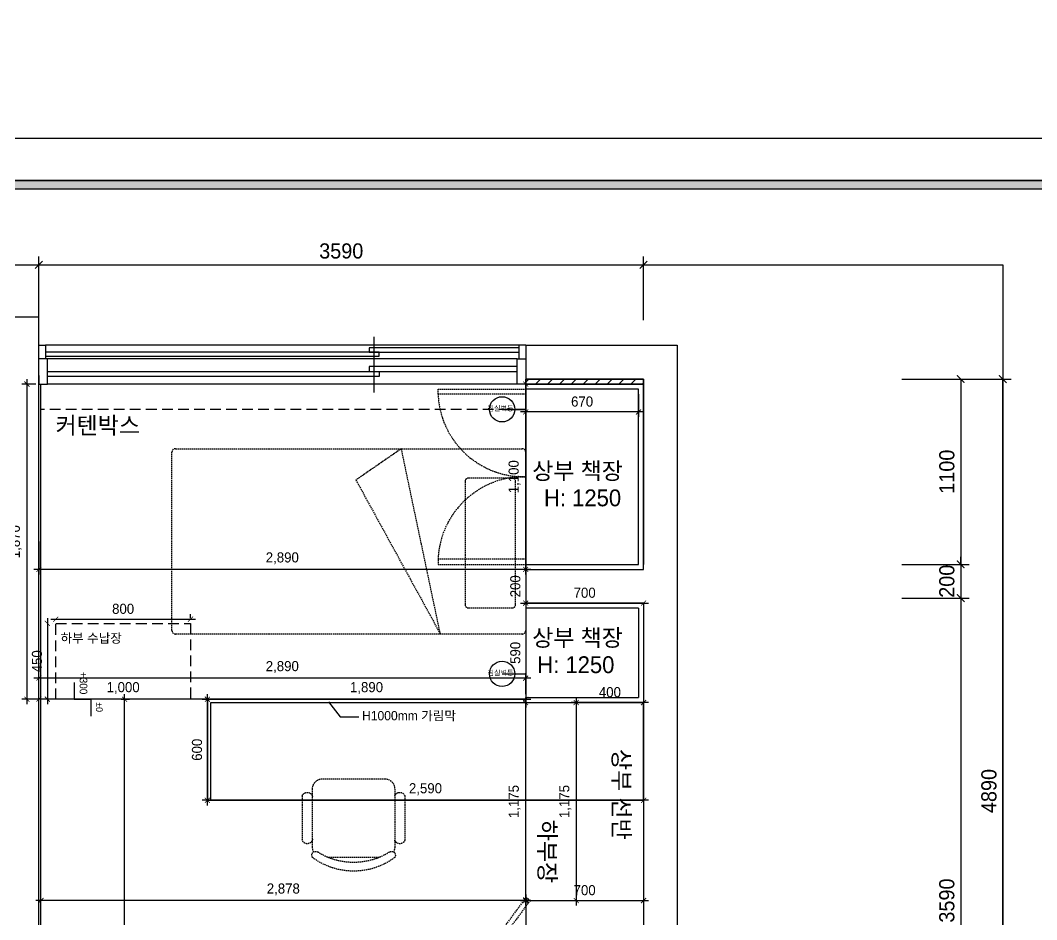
# Model space of a CAD drawing. Header units: millimetres. Extents: x -551172 to 232469, y -3435 to 261611.
# Drawn here: x 79791 to 85825, y 108767 to 114104 of the extents above; entities that cross this region are included whole.
import ezdxf
from ezdxf.enums import TextEntityAlignment as Align

# ---------------------------------------------------------------- set-up
doc = ezdxf.new("R2010")
doc.units = ezdxf.units.MM
doc.header["$LTSCALE"] = 10
doc.header["$PDMODE"] = 3
doc.linetypes.add('DH-HID2', pattern=[1.2, 0.8, -0.4])
doc.linetypes.add('HIDDEN', pattern=[9.525, 6.35, -3.175])
doc.layers.get('DEFPOINTS').update_dxf_attribs({"color": 248})
for name, color, linetype in [('0-ELC TEXT', 7, 'Continuous'), ('03-WAL NEW', 3, 'Continuous'), ('06-FUR', 6, 'Continuous'), ('07-DIM WAL', 5, 'Continuous'), ('3.기호.계단선', 30, 'Continuous'), ('C-HAT', 251, 'Continuous'), ('F-FIN', 5, 'Continuous'), ('F-PAT', 250, 'Continuous'), ('F-SYM', 7, 'Continuous'), ('FORM(YOURNAME)-11', 1, 'Continuous'), ('FU-FURM', 251, 'DH-HID2'), ('도면층2', 2, 'Continuous'), ('도면층4', 4, 'Continuous')]:
    doc.layers.add(name, color=color, linetype=linetype)
doc.styles.add('HY 울릉도 L', font='')
doc.styles.add('YOURNAME', font='HY울릉도M.TTF')
doc.styles.add('코레일둥고', font='Korail_Round_Gothic_Medium.ttf')
doc.styles.get('HY 울릉도 L').set_extended_font_data('HY울릉도L')
doc.linetypes.add('ZIGZAG', pattern='A,0.0001,-0.2,[131,ltypeshp.shx,S=0.2,R=0,X=-0.2,Y=0],-0.4,[131,ltypeshp.shx,S=0.2,R=180,X=0.2,Y=0],-0.2', length=0.8001)
doc.dimstyles.new('30', dxfattribs={"dimscale": 30, "dimtxt": 2, "dimasz": 1, "dimexe": 1, "dimexo": 1, "dimgap": 1, "dimtad": 1, "dimdec": 0, "dimrnd": 0.05, "dimdsep": 46, "dimlunit": 6, "dimtxsty": 'HY 울릉도 L', "dimblk": 'ARCHTICK', "dimcen": 2.5, "dimdle": 1, "dimclrd": 133, "dimclre": 133, "dimclrt": 30, "dimadec": 0, "dimazin": 0, "dimtfac": 1, "dimtdec": 0, "dimtix": 1, "dimtmove": 2, "dimatfit": 3, "dimldrblk": 'ARCHTICK', "dimfxl": 1, "dimlwd": -1, "dimlwe": -1, "dimarcsym": 0})
doc.dimstyles.new('YOURNAME-50', dxfattribs={"dimscale": 50, "dimtxt": 1.8, "dimasz": 0.9, "dimexe": 1, "dimexo": 3, "dimgap": 0.7, "dimtad": 1, "dimdec": 0, "dimzin": 0, "dimdsep": 46, "dimtxsty": 'YOURNAME', "dimblk": 'ARCHTICK', "dimcen": 0, "dimclrd": 1, "dimclre": 1, "dimclrt": 7, "dimadec": 0, "dimazin": 0, "dimtfac": 1, "dimtdec": 0, "dimtix": 1, "dimtmove": 2, "dimatfit": 3, "dimldrblk": 'ARCHTICK', "dimfxl": 1, "dimtolj": 1, "dimtzin": 0, "dimarcsym": 0})

# ---------------------------------------------------------------- blocks, each defined once
blk = doc.blocks.new('FORM-PLAN')
at = {"layer": 'FORM(YOURNAME)-11'}
h = blk.add_hatch(color=256, dxfattribs=at)
h.dxf.hatch_style = 1
h.paths.add_polyline_path([(-71444, 55115), (10556, 55115), (10556, 54915), (-71444, 54915)])
h.paths.add_polyline_path([(-71444, -2085), (10556, -2085), (10556, -2285), (-71444, -2285)])
at = {"layer": 'DEFPOINTS', "color": 158}
for points in [[(-71444, -2285), (10556, -2285), (10556, 55115), (-71444, 55115)], [(-69444, 53115), (-64, 53115), (-64, 1215), (-69444, 1215)]]:
    blk.add_lwpolyline(points, close=True, dxfattribs=at)
at = {"layer": 'FORM(YOURNAME)-11', "color": 250}
blk.add_lwpolyline([(-72444, -3285), (11556, -3285), (11556, 56115), (-72444, 56115)], close=True, dxfattribs=at)
at = {"layer": 'FORM(YOURNAME)-11'}
blk.add_lwpolyline([(-71444, 55115), (10556, 55115), (10556, 54915), (-71444, 54915)], close=True, dxfattribs=at)
at = {"layer": 'FORM(YOURNAME)-11', "color": 3, "style": 'YOURNAME'}
for tag, height, p in [('1', 450, (9905, 18188)), ('2', 450, (9905, 17544)), ('3', 450, (9905, 16257)), ('4', 450, (9905, 14326)), ('5', 515, (9905, 12009)), ('6', 515, (9905, 9757)), ('7', 515, (9905, 7504)), ('8', 515, (9905, 5252)), ('9', 515, (9905, 2999)), ('10', 515, (5655, 811)), ('11', 515, (9905, 747)), ('12', 515, (5655, -1441)), ('13', 515, (9905, -1441))]:
    blk.add_attdef(tag, text='', height=height, dxfattribs=at).set_placement(p, align=Align.MIDDLE_RIGHT)
blk = doc.blocks.new('_ArchTick')
at = {"color": 0, "linetype": 'ByBlock', "const_width": 0.15}
blk.add_lwpolyline([(-0.5, -0.5), (0.5, 0.5)], dxfattribs=at)
blk = doc.blocks.new('*D1125')
at = {"layer": '07-DIM WAL', "color": 1, "lineweight": -2, "transparency": 16777216}
for p, q in [((79901.4, 112265.3), (79901.4, 112702.8)), ((83491.4, 112325.3), (83491.4, 112702.8)), ((79901.4, 112652.8), (83491.4, 112652.8))]:
    blk.add_line(p, q, dxfattribs=at)
at = {"layer": 'DEFPOINTS', "color": 0, "transparency": 16777216}
for p in [(83491.4, 112652.8), (83491.4, 112175.3), (79901.4, 112115.3)]:
    blk.add_point(p, dxfattribs=at)
at = {"layer": '07-DIM WAL', "color": 1, "lineweight": -2, "transparency": 16777216, "xscale": 45, "yscale": 45, "zscale": 45, "rotation": 180}
blk.add_blockref('_ArchTick', (79901.4, 112652.8), dxfattribs=at)
at = {"layer": '07-DIM WAL', "color": 1, "lineweight": -2, "transparency": 16777216, "xscale": 45, "yscale": 45, "zscale": 45}
blk.add_blockref('_ArchTick', (83491.4, 112652.8), dxfattribs=at)
at = {"layer": '07-DIM WAL', "color": 7, "transparency": 16777216, "insert": (81696.4, 112734.7), "char_height": 90, "attachment_point": 5, "style": 'YOURNAME'}
blk.add_mtext('\\A1;3590', dxfattribs=at)
blk = doc.blocks.new('*D1142')
at = {"layer": '07-DIM WAL', "color": 1, "lineweight": -2, "transparency": 16777216}
for p, q in [((85023.9, 111975.3), (85673.9, 111975.3)), ((85623.9, 107085.3), (85623.9, 111975.3)), ((85023.9, 107085.3), (85673.9, 107085.3))]:
    blk.add_line(p, q, dxfattribs=at)
at = {"layer": 'DEFPOINTS', "color": 0, "transparency": 16777216}
for p in [(84873.9, 111975.3), (85623.9, 111975.3), (84873.9, 107085.3)]:
    blk.add_point(p, dxfattribs=at)
at = {"layer": '07-DIM WAL', "color": 1, "lineweight": -2, "transparency": 16777216, "xscale": 45, "yscale": 45, "zscale": 45}
for p, rotation in [((85623.9, 111975.3), 90), ((85623.9, 107085.3), 270)]:
    blk.add_blockref('_ArchTick', p, dxfattribs=dict(at, rotation=rotation))
at = {"layer": '07-DIM WAL', "color": 7, "transparency": 16777216, "insert": (85542, 109530.3), "char_height": 90, "attachment_point": 5, "rotation": 90, "style": 'YOURNAME'}
blk.add_mtext('\\A1;4890', dxfattribs=at)
blk = doc.blocks.new('*D1143')
at = {"layer": '07-DIM WAL', "color": 1, "lineweight": -2, "transparency": 16777216}
for p, q in [((85023.9, 111975.3), (85423.9, 111975.3)), ((85373.9, 111975.3), (85373.9, 110875.3)), ((85023.9, 110875.3), (85423.9, 110875.3))]:
    blk.add_line(p, q, dxfattribs=at)
at = {"layer": 'DEFPOINTS', "color": 0, "transparency": 16777216}
for p in [(84873.9, 111975.3), (84873.9, 110875.3), (85373.9, 110875.3)]:
    blk.add_point(p, dxfattribs=at)
at = {"layer": '07-DIM WAL', "color": 1, "lineweight": -2, "transparency": 16777216, "xscale": 45, "yscale": 45, "zscale": 45}
for p, rotation in [((85373.9, 111975.3), 90), ((85373.9, 110875.3), 270)]:
    blk.add_blockref('_ArchTick', p, dxfattribs=dict(at, rotation=rotation))
at = {"layer": '07-DIM WAL', "color": 7, "transparency": 16777216, "insert": (85292.1, 111425.3), "char_height": 90, "attachment_point": 5, "rotation": 90, "style": 'YOURNAME'}
blk.add_mtext('\\A1;1100', dxfattribs=at)
blk = doc.blocks.new('*D1144')
at = {"layer": '07-DIM WAL', "color": 1, "lineweight": -2, "transparency": 16777216}
for p, q in [((85023.9, 110675.3), (85423.9, 110675.3)), ((85373.9, 110675.3), (85373.9, 107085.3)), ((85023.9, 107085.3), (85423.9, 107085.3))]:
    blk.add_line(p, q, dxfattribs=at)
at = {"layer": 'DEFPOINTS', "color": 0, "transparency": 16777216}
for p in [(84873.9, 110675.3), (84873.9, 107085.3), (85373.9, 107085.3)]:
    blk.add_point(p, dxfattribs=at)
at = {"layer": '07-DIM WAL', "color": 1, "lineweight": -2, "transparency": 16777216, "xscale": 45, "yscale": 45, "zscale": 45}
for p, rotation in [((85373.9, 110675.3), 90), ((85373.9, 107085.3), 270)]:
    blk.add_blockref('_ArchTick', p, dxfattribs=dict(at, rotation=rotation))
at = {"layer": '07-DIM WAL', "color": 7, "transparency": 16777216, "insert": (85292, 108880.3), "char_height": 90, "attachment_point": 5, "rotation": 90, "style": 'YOURNAME'}
blk.add_mtext('\\A1;3590', dxfattribs=at)
blk = doc.blocks.new('*D1145')
at = {"layer": '07-DIM WAL', "color": 1, "lineweight": -2, "transparency": 16777216}
for p, q in [((85373.9, 110875.3), (85373.9, 110920.3)), ((85023.9, 110875.3), (85423.9, 110875.3)), ((85373.9, 110875.3), (85373.9, 110675.3)), ((85023.9, 110675.3), (85423.9, 110675.3)), ((85373.9, 110675.3), (85373.9, 110630.3))]:
    blk.add_line(p, q, dxfattribs=at)
at = {"layer": 'DEFPOINTS', "color": 0, "transparency": 16777216}
for p in [(84873.9, 110875.3), (84873.9, 110675.3), (85373.9, 110675.3)]:
    blk.add_point(p, dxfattribs=at)
at = {"layer": '07-DIM WAL', "color": 1, "lineweight": -2, "transparency": 16777216, "xscale": 45, "yscale": 45, "zscale": 45}
for p, rotation in [((85373.9, 110875.3), 270), ((85373.9, 110675.3), 90)]:
    blk.add_blockref('_ArchTick', p, dxfattribs=dict(at, rotation=rotation))
at = {"layer": '07-DIM WAL', "color": 7, "transparency": 16777216, "insert": (85292.1, 110775.3), "char_height": 90, "attachment_point": 5, "rotation": 90, "style": 'YOURNAME'}
blk.add_mtext('\\A1;200', dxfattribs=at)
blk = doc.blocks.new('F-101')
at = {"layer": 'FU-FURM'}
for p, q in [((-248.3, 454), (-248.3, 454)), ((151.2, 467.4), (-151.2, 467.4)), ((-305.7, 104.1), (-305.7, 363.2)), ((-243.8, 406.4), (-243.8, 61)), ((243.8, 61), (243.8, 406.4)), ((304.8, 104.1), (304.8, 363.2)), ((-182.9, 0), (182.9, 0))]:
    blk.add_line(p, q, dxfattribs=at)
for centre, radius, start, end in [((0, 142.2), 406.4, 53.1301, 126.8699), ((0, 98), 399.1, 57.57575, 122.42425), ((-226, 454), 22.3, 143.30994, 302.02741), ((-182.9, 406.4), 61, 152.41556, 180), ((226, 454), 22.3, 237.97259, 36.69006), ((182.9, 406.4), 61, 0, 27.58444), ((-275.2, 354.3), 31.8, 9.29463, 163.7398), ((274.3, 354.3), 31.8, 16.2602, 163.7398), ((-275.2, 113), 31.8, 196.2602, 350.70537), ((-182.9, 61), 61, 180, 270), ((182.9, 61), 61, 270, 0), ((274.3, 113), 31.8, 196.2602, 343.7398)]:
    blk.add_arc(centre, radius, start, end, dxfattribs=at)
blk = doc.blocks.new('*D1178')
at = {"layer": '06-FUR', "color": 133, "transparency": 16777216}
blk.add_line((80931.4, 110075.3), (79871.4, 110075.3), dxfattribs=at)
at = {"layer": 'DEFPOINTS', "color": 0, "transparency": 16777216}
for p in [(79901.4, 110075.3), (79901.4, 110075.3), (80901.4, 110075.3)]:
    blk.add_point(p, dxfattribs=at)
at = {"layer": '06-FUR', "color": 133, "transparency": 16777216, "xscale": 30, "yscale": 30, "zscale": 30, "rotation": 180}
blk.add_blockref('_ArchTick', (79901.4, 110075.3), dxfattribs=at)
at = {"layer": '06-FUR', "color": 133, "transparency": 16777216, "xscale": 30, "yscale": 30, "zscale": 30}
blk.add_blockref('_ArchTick', (80901.4, 110075.3), dxfattribs=at)
at = {"layer": '06-FUR', "color": 30, "transparency": 16777216, "insert": (80401.4, 110141.2), "char_height": 60, "attachment_point": 5, "style": 'HY 울릉도 L'}
blk.add_mtext('1,000', dxfattribs=at)
blk = doc.blocks.new('*D1110')
at = {"layer": '06-FUR', "color": 133, "transparency": 16777216}
for p, q in [((80871.4, 110075.3), (82821.4, 110075.3)), ((80901.4, 110105.3), (80901.4, 110105.3)), ((82791.4, 110105.3), (82791.4, 110105.3))]:
    blk.add_line(p, q, dxfattribs=at)
at = {"layer": 'DEFPOINTS', "color": 0, "transparency": 16777216}
for p in [(80901.4, 110075.3), (82791.4, 110075.3), (82791.4, 110075.3)]:
    blk.add_point(p, dxfattribs=at)
at = {"layer": '06-FUR', "color": 133, "transparency": 16777216, "xscale": 30, "yscale": 30, "zscale": 30, "rotation": 180}
blk.add_blockref('_ArchTick', (80901.4, 110075.3), dxfattribs=at)
at = {"layer": '06-FUR', "color": 133, "transparency": 16777216, "xscale": 30, "yscale": 30, "zscale": 30}
blk.add_blockref('_ArchTick', (82791.4, 110075.3), dxfattribs=at)
at = {"layer": '06-FUR', "color": 30, "transparency": 16777216, "insert": (81846.4, 110141.3), "char_height": 60, "attachment_point": 5, "style": 'HY 울릉도 L'}
blk.add_mtext('1,890', dxfattribs=at)
blk = doc.blocks.new('*D1111')
at = {"layer": '06-FUR', "color": 133, "transparency": 16777216}
for p, q in [((82791.4, 110710), (82791.4, 110615.3)), ((82761.4, 110645.3), (83521.4, 110645.3))]:
    blk.add_line(p, q, dxfattribs=at)
at = {"layer": 'DEFPOINTS', "color": 0, "transparency": 16777216}
for p in [(82791.4, 110740), (83491.4, 110645.3), (83491.4, 110645.3)]:
    blk.add_point(p, dxfattribs=at)
at = {"layer": '06-FUR', "color": 133, "transparency": 16777216, "xscale": 30, "yscale": 30, "zscale": 30, "rotation": 180}
blk.add_blockref('_ArchTick', (82791.4, 110645.3), dxfattribs=at)
at = {"layer": '06-FUR', "color": 133, "transparency": 16777216, "xscale": 30, "yscale": 30, "zscale": 30}
blk.add_blockref('_ArchTick', (83491.4, 110645.3), dxfattribs=at)
at = {"layer": '06-FUR', "color": 30, "transparency": 16777216, "insert": (83141.4, 110706.6), "char_height": 60, "attachment_point": 5, "style": 'HY 울릉도 L'}
blk.add_mtext('700', dxfattribs=at)
blk = doc.blocks.new('*D1159')
at = {"layer": '06-FUR', "color": 133, "transparency": 16777216}
blk.add_line((83521.4, 109475.3), (80871.4, 109475.3), dxfattribs=at)
at = {"layer": 'DEFPOINTS', "color": 0, "transparency": 16777216}
for p in [(80901.4, 109475.3), (80901.4, 109475.3), (83491.4, 109475.3)]:
    blk.add_point(p, dxfattribs=at)
at = {"layer": '06-FUR', "color": 133, "transparency": 16777216, "xscale": 30, "yscale": 30, "zscale": 30, "rotation": 180}
blk.add_blockref('_ArchTick', (80901.4, 109475.3), dxfattribs=at)
at = {"layer": '06-FUR', "color": 133, "transparency": 16777216, "xscale": 30, "yscale": 30, "zscale": 30}
blk.add_blockref('_ArchTick', (83491.4, 109475.3), dxfattribs=at)
at = {"layer": '06-FUR', "color": 30, "transparency": 16777216, "insert": (82196.4, 109541.3), "char_height": 60, "attachment_point": 5, "style": 'HY 울릉도 L'}
blk.add_mtext('2,590', dxfattribs=at)
blk = doc.blocks.new('*D1100')
at = {"layer": '06-FUR', "color": 133, "transparency": 16777216}
for p, q in [((80901.4, 109445.3), (80901.4, 110105.3)), ((80931.4, 110075.3), (80931.4, 110075.3)), ((80931.4, 109475.3), (80931.4, 109475.3))]:
    blk.add_line(p, q, dxfattribs=at)
at = {"layer": 'DEFPOINTS', "color": 0, "transparency": 16777216}
for p in [(80901.4, 110075.3), (80901.4, 110075.3), (80901.4, 109475.3)]:
    blk.add_point(p, dxfattribs=at)
at = {"layer": '06-FUR', "color": 133, "transparency": 16777216, "xscale": 30, "yscale": 30, "zscale": 30}
for p, rotation in [((80901.4, 110075.3), 90), ((80901.4, 109475.3), 270)]:
    blk.add_blockref('_ArchTick', p, dxfattribs=dict(at, rotation=rotation))
at = {"layer": '06-FUR', "color": 30, "transparency": 16777216, "insert": (80840.1, 109775.3), "char_height": 60, "attachment_point": 5, "rotation": 90, "style": 'HY 울릉도 L'}
blk.add_mtext('600', dxfattribs=at)
blk = doc.blocks.new('*D1101')
at = {"layer": '06-FUR', "color": 133, "transparency": 16777216}
for p, q in [((82791.4, 108915.3), (82791.4, 107055.3)), ((82821.4, 108885.3), (82821.4, 108885.3)), ((82821.4, 107085.3), (82821.4, 107085.3))]:
    blk.add_line(p, q, dxfattribs=at)
at = {"layer": 'DEFPOINTS', "color": 0, "transparency": 16777216}
for p in [(82791.4, 108885.3), (82791.4, 107085.3), (82791.4, 107085.3)]:
    blk.add_point(p, dxfattribs=at)
at = {"layer": '06-FUR', "color": 133, "transparency": 16777216, "xscale": 30, "yscale": 30, "zscale": 30}
for p, rotation in [((82791.4, 108885.3), 90), ((82791.4, 107085.3), 270)]:
    blk.add_blockref('_ArchTick', p, dxfattribs=dict(at, rotation=rotation))
at = {"layer": '06-FUR', "color": 30, "transparency": 16777216, "insert": (82725.4, 107985.3), "char_height": 60, "attachment_point": 5, "rotation": 90, "style": 'HY 울릉도 L'}
blk.add_mtext('1,800', dxfattribs=at)
blk = doc.blocks.new('*D1160')
at = {"layer": '06-FUR', "color": 133, "transparency": 16777216}
for p, q in [((82791.4, 110815.3), (82791.4, 111975.3)), ((82821.4, 111945.3), (82821.4, 111945.3)), ((82821.4, 110845.3), (82821.4, 110845.3))]:
    blk.add_line(p, q, dxfattribs=at)
at = {"layer": 'DEFPOINTS', "color": 0, "transparency": 16777216}
for p in [(82791.4, 111945.3), (82791.4, 111945.3), (82791.4, 110845.3)]:
    blk.add_point(p, dxfattribs=at)
at = {"layer": '06-FUR', "color": 133, "transparency": 16777216, "xscale": 30, "yscale": 30, "zscale": 30}
for p, rotation in [((82791.4, 111945.3), 90), ((82791.4, 110845.3), 270)]:
    blk.add_blockref('_ArchTick', p, dxfattribs=dict(at, rotation=rotation))
at = {"layer": '06-FUR', "color": 30, "transparency": 16777216, "insert": (82725.4, 111395.3), "char_height": 60, "attachment_point": 5, "rotation": 90, "style": 'HY 울릉도 L'}
blk.add_mtext('1,100', dxfattribs=at)
blk = doc.blocks.new('*D1151')
at = {"layer": '06-FUR', "color": 133, "transparency": 16777216}
for p, q in [((82791.4, 110845.3), (82791.4, 110875.3)), ((82791.4, 110845.3), (82791.4, 110645.3)), ((82821.4, 110845.3), (82821.4, 110845.3)), ((82791.4, 110645.3), (82791.4, 110615.3)), ((82821.4, 110645.3), (82821.4, 110645.3))]:
    blk.add_line(p, q, dxfattribs=at)
at = {"layer": 'DEFPOINTS', "color": 0, "transparency": 16777216}
for p in [(82791.4, 110845.3), (82791.4, 110645.3), (82791.4, 110645.3)]:
    blk.add_point(p, dxfattribs=at)
at = {"layer": '06-FUR', "color": 133, "transparency": 16777216, "xscale": 30, "yscale": 30, "zscale": 30}
for p, rotation in [((82791.4, 110845.3), 270), ((82791.4, 110645.3), 90)]:
    blk.add_blockref('_ArchTick', p, dxfattribs=dict(at, rotation=rotation))
at = {"layer": '06-FUR', "color": 30, "transparency": 16777216, "insert": (82730.1, 110745.3), "char_height": 60, "attachment_point": 5, "rotation": 90, "style": 'HY 울릉도 L'}
blk.add_mtext('200', dxfattribs=at)
blk = doc.blocks.new('*D1216')
at = {"layer": '06-FUR', "color": 133, "transparency": 16777216}
blk.add_line((83521.4, 110055.3), (83061.4, 110055.3), dxfattribs=at)
at = {"layer": 'DEFPOINTS', "color": 0, "transparency": 16777216}
for p in [(83091.4, 110055.3), (83091.4, 110055.3), (83491.4, 110055.3)]:
    blk.add_point(p, dxfattribs=at)
at = {"layer": '06-FUR', "color": 133, "transparency": 16777216, "xscale": 30, "yscale": 30, "zscale": 30, "rotation": 180}
blk.add_blockref('_ArchTick', (83091.4, 110055.3), dxfattribs=at)
at = {"layer": '06-FUR', "color": 133, "transparency": 16777216, "xscale": 30, "yscale": 30, "zscale": 30}
blk.add_blockref('_ArchTick', (83491.4, 110055.3), dxfattribs=at)
at = {"layer": '06-FUR', "color": 30, "transparency": 16777216, "insert": (83291.4, 110116.6), "char_height": 60, "attachment_point": 5, "style": 'HY 울릉도 L'}
blk.add_mtext('400', dxfattribs=at)
blk = doc.blocks.new('*D1217')
at = {"layer": '06-FUR', "color": 133, "transparency": 16777216}
for p, q in [((83091.4, 110085.3), (83091.4, 108850.3)), ((83121.4, 110055.3), (83121.4, 110055.3)), ((83121.4, 108880.3), (83121.4, 108880.3))]:
    blk.add_line(p, q, dxfattribs=at)
at = {"layer": 'DEFPOINTS', "color": 0, "transparency": 16777216}
for p in [(83091.4, 110055.3), (83091.4, 108880.3), (83091.4, 108880.3)]:
    blk.add_point(p, dxfattribs=at)
at = {"layer": '06-FUR', "color": 133, "transparency": 16777216, "xscale": 30, "yscale": 30, "zscale": 30}
for p, rotation in [((83091.4, 110055.3), 90), ((83091.4, 108880.3), 270)]:
    blk.add_blockref('_ArchTick', p, dxfattribs=dict(at, rotation=rotation))
at = {"layer": '06-FUR', "color": 30, "transparency": 16777216, "insert": (83026.1, 109467.8), "char_height": 60, "attachment_point": 5, "rotation": 90, "style": 'HY 울릉도 L'}
blk.add_mtext('1,175', dxfattribs=at)
blk = doc.blocks.new('*D1218')
at = {"layer": '06-FUR', "color": 133, "transparency": 16777216}
for p, q in [((82791.4, 108850.3), (82791.4, 110085.3)), ((82821.4, 110055.3), (82821.4, 110055.3)), ((82821.4, 108880.3), (82821.4, 108880.3))]:
    blk.add_line(p, q, dxfattribs=at)
at = {"layer": 'DEFPOINTS', "color": 0, "transparency": 16777216}
for p in [(82791.4, 110055.3), (82791.4, 110055.3), (82791.4, 108880.3)]:
    blk.add_point(p, dxfattribs=at)
at = {"layer": '06-FUR', "color": 133, "transparency": 16777216, "xscale": 30, "yscale": 30, "zscale": 30}
for p, rotation in [((82791.4, 110055.3), 90), ((82791.4, 108880.3), 270)]:
    blk.add_blockref('_ArchTick', p, dxfattribs=dict(at, rotation=rotation))
at = {"layer": '06-FUR', "color": 30, "transparency": 16777216, "insert": (82726.1, 109467.8), "char_height": 60, "attachment_point": 5, "rotation": 90, "style": 'HY 울릉도 L'}
blk.add_mtext('1,175', dxfattribs=at)
blk = doc.blocks.new('*D1219')
at = {"layer": '06-FUR', "color": 133, "transparency": 16777216}
blk.add_line((82761.4, 108880.3), (83521.4, 108880.3), dxfattribs=at)
at = {"layer": 'DEFPOINTS', "color": 0, "transparency": 16777216}
for p in [(82791.4, 108880.3), (83491.4, 108880.3), (83491.4, 108880.3)]:
    blk.add_point(p, dxfattribs=at)
at = {"layer": '06-FUR', "color": 133, "transparency": 16777216, "xscale": 30, "yscale": 30, "zscale": 30, "rotation": 180}
blk.add_blockref('_ArchTick', (82791.4, 108880.3), dxfattribs=at)
at = {"layer": '06-FUR', "color": 133, "transparency": 16777216, "xscale": 30, "yscale": 30, "zscale": 30}
blk.add_blockref('_ArchTick', (83491.4, 108880.3), dxfattribs=at)
at = {"layer": '06-FUR', "color": 30, "transparency": 16777216, "insert": (83141.4, 108941.6), "char_height": 60, "attachment_point": 5, "style": 'HY 울릉도 L'}
blk.add_mtext('700', dxfattribs=at)
blk = doc.blocks.new('*D1153')
at = {"layer": '06-FUR', "color": 133, "transparency": 16777216}
for p, q in [((82821.4, 110200), (79871.4, 110200)), ((79901.4, 110105.3), (79901.4, 110230)), ((82791.4, 110105.3), (82791.4, 110230))]:
    blk.add_line(p, q, dxfattribs=at)
at = {"layer": 'DEFPOINTS', "color": 0, "transparency": 16777216}
for p in [(79901.4, 110200), (79901.4, 110075.3), (82791.4, 110075.3)]:
    blk.add_point(p, dxfattribs=at)
at = {"layer": '06-FUR', "color": 133, "transparency": 16777216, "xscale": 30, "yscale": 30, "zscale": 30, "rotation": 180}
blk.add_blockref('_ArchTick', (79901.4, 110200), dxfattribs=at)
at = {"layer": '06-FUR', "color": 133, "transparency": 16777216, "xscale": 30, "yscale": 30, "zscale": 30}
blk.add_blockref('_ArchTick', (82791.4, 110200), dxfattribs=at)
at = {"layer": '06-FUR', "color": 30, "transparency": 16777216, "insert": (81346.4, 110266), "char_height": 60, "attachment_point": 5, "style": 'HY 울릉도 L'}
blk.add_mtext('2,890', dxfattribs=at)
blk = doc.blocks.new('*D1212')
at = {"layer": '06-FUR', "color": 133, "transparency": 16777216}
for p, q in [((79971.4, 110550), (80831.4, 110550)), ((80801.4, 110555.3), (80801.4, 110580))]:
    blk.add_line(p, q, dxfattribs=at)
at = {"layer": 'DEFPOINTS', "color": 0, "transparency": 16777216}
for p in [(80001.4, 110550), (80801.4, 110550), (80801.4, 110525.3)]:
    blk.add_point(p, dxfattribs=at)
at = {"layer": '06-FUR', "color": 133, "transparency": 16777216, "xscale": 30, "yscale": 30, "zscale": 30, "rotation": 180}
blk.add_blockref('_ArchTick', (80001.4, 110550), dxfattribs=at)
at = {"layer": '06-FUR', "color": 133, "transparency": 16777216, "xscale": 30, "yscale": 30, "zscale": 30}
blk.add_blockref('_ArchTick', (80801.4, 110550), dxfattribs=at)
at = {"layer": '06-FUR', "color": 30, "transparency": 16777216, "insert": (80401.4, 110611.3), "char_height": 60, "attachment_point": 5, "style": 'HY 울릉도 L'}
blk.add_mtext('800', dxfattribs=at)
blk = doc.blocks.new('*D1154')
at = {"layer": '06-FUR', "color": 133, "transparency": 16777216}
for p, q in [((79951.4, 110555.3), (79951.4, 110045.3)), ((79981.4, 110525.3), (79981.4, 110525.3)), ((79971.4, 110075.3), (79921.4, 110075.3))]:
    blk.add_line(p, q, dxfattribs=at)
at = {"layer": 'DEFPOINTS', "color": 0, "transparency": 16777216}
for p in [(79951.4, 110525.3), (79951.4, 110075.3), (80001.4, 110075.3)]:
    blk.add_point(p, dxfattribs=at)
at = {"layer": '06-FUR', "color": 133, "transparency": 16777216, "xscale": 30, "yscale": 30, "zscale": 30}
for p, rotation in [((79951.4, 110525.3), 90), ((79951.4, 110075.3), 270)]:
    blk.add_blockref('_ArchTick', p, dxfattribs=dict(at, rotation=rotation))
at = {"layer": '06-FUR', "color": 30, "transparency": 16777216, "insert": (79890.1, 110300.3), "char_height": 60, "attachment_point": 5, "rotation": 90, "style": 'HY 울릉도 L'}
blk.add_mtext('450', dxfattribs=at)
blk = doc.blocks.new('*D1211')
at = {"layer": '06-FUR', "color": 133, "transparency": 16777216}
for p, q in [((79901.4, 111010.3), (79901.4, 110815.3)), ((82821.4, 110845.3), (79871.4, 110845.3))]:
    blk.add_line(p, q, dxfattribs=at)
at = {"layer": 'DEFPOINTS', "color": 0, "transparency": 16777216}
for p in [(79901.4, 111040.3), (79901.4, 110845.3), (82791.4, 110845.3)]:
    blk.add_point(p, dxfattribs=at)
at = {"layer": '06-FUR', "color": 133, "transparency": 16777216, "xscale": 30, "yscale": 30, "zscale": 30, "rotation": 180}
blk.add_blockref('_ArchTick', (79901.4, 110845.3), dxfattribs=at)
at = {"layer": '06-FUR', "color": 133, "transparency": 16777216, "xscale": 30, "yscale": 30, "zscale": 30}
blk.add_blockref('_ArchTick', (82791.4, 110845.3), dxfattribs=at)
at = {"layer": '06-FUR', "color": 30, "transparency": 16777216, "insert": (81346.4, 110911.3), "char_height": 60, "attachment_point": 5, "style": 'HY 울릉도 L'}
blk.add_mtext('2,890', dxfattribs=at)
blk = doc.blocks.new('*D1253')
at = {"layer": '06-FUR', "color": 133, "transparency": 16777216}
for p, q in [((79883.4, 111945.3), (79800, 111945.3)), ((79830, 111975.3), (79830, 110045.3)), ((79883.4, 110075.3), (79800, 110075.3))]:
    blk.add_line(p, q, dxfattribs=at)
at = {"layer": 'DEFPOINTS', "color": 0, "transparency": 16777216}
for p in [(79913.4, 111945.3), (79830, 110075.3), (79913.4, 110075.3)]:
    blk.add_point(p, dxfattribs=at)
at = {"layer": '06-FUR', "color": 133, "transparency": 16777216, "xscale": 30, "yscale": 30, "zscale": 30}
for p, rotation in [((79830, 111945.3), 90), ((79830, 110075.3), 270)]:
    blk.add_blockref('_ArchTick', p, dxfattribs=dict(at, rotation=rotation))
at = {"layer": '06-FUR', "color": 30, "transparency": 16777216, "insert": (79764.1, 111010.3), "char_height": 60, "attachment_point": 5, "rotation": 90, "style": 'HY 울릉도 L'}
blk.add_mtext('1,870', dxfattribs=at)
blk = doc.blocks.new('*D1266')
at = {"layer": '06-FUR', "color": 133, "transparency": 16777216}
for p, q in [((82791.4, 111885.3), (82791.4, 111750)), ((83461.4, 111885.3), (83461.4, 111750)), ((83491.4, 111780), (82761.4, 111780))]:
    blk.add_line(p, q, dxfattribs=at)
at = {"layer": 'DEFPOINTS', "color": 0, "transparency": 16777216}
for p in [(82791.4, 111915.3), (83461.4, 111915.3), (82791.4, 111780)]:
    blk.add_point(p, dxfattribs=at)
at = {"layer": '06-FUR', "color": 133, "transparency": 16777216, "xscale": 30, "yscale": 30, "zscale": 30, "rotation": 180}
blk.add_blockref('_ArchTick', (82791.4, 111780), dxfattribs=at)
at = {"layer": '06-FUR', "color": 133, "transparency": 16777216, "xscale": 30, "yscale": 30, "zscale": 30}
blk.add_blockref('_ArchTick', (83461.4, 111780), dxfattribs=at)
at = {"layer": '06-FUR', "color": 30, "transparency": 16777216, "insert": (83126.4, 111841.3), "char_height": 60, "attachment_point": 5, "style": 'HY 울릉도 L'}
blk.add_mtext('670', dxfattribs=at)
blk = doc.blocks.new('*D1267')
at = {"layer": '06-FUR', "color": 133, "transparency": 16777216}
for p, q in [((82791.4, 110675.3), (82791.4, 110025.3)), ((82821.4, 110055.3), (82821.4, 110055.3))]:
    blk.add_line(p, q, dxfattribs=at)
at = {"layer": 'DEFPOINTS', "color": 0, "transparency": 16777216}
for p in [(82791.4, 110645.3), (82791.4, 110055.3), (82791.4, 110055.3)]:
    blk.add_point(p, dxfattribs=at)
at = {"layer": '06-FUR', "color": 133, "transparency": 16777216, "xscale": 30, "yscale": 30, "zscale": 30}
for p, rotation in [((82791.4, 110645.3), 90), ((82791.4, 110055.3), 270)]:
    blk.add_blockref('_ArchTick', p, dxfattribs=dict(at, rotation=rotation))
at = {"layer": '06-FUR', "color": 30, "transparency": 16777216, "insert": (82730, 110350.3), "char_height": 60, "attachment_point": 5, "rotation": 90, "style": 'HY 울릉도 L'}
blk.add_mtext('590', dxfattribs=at)
blk = doc.blocks.new('*D1268')
at = {"layer": '06-FUR', "color": 133, "transparency": 16777216}
for p, q in [((80390, 110075.3), (80440, 110075.3)), ((80410, 107105.3), (80410, 110105.3)), ((80390, 107135.3), (80440, 107135.3))]:
    blk.add_line(p, q, dxfattribs=at)
at = {"layer": 'DEFPOINTS', "color": 0, "transparency": 16777216}
for p in [(80360, 110075.3), (80410, 110075.3), (80360, 107135.3)]:
    blk.add_point(p, dxfattribs=at)
at = {"layer": '06-FUR', "color": 133, "transparency": 16777216, "xscale": 30, "yscale": 30, "zscale": 30}
for p, rotation in [((80410, 110075.3), 90), ((80410, 107135.3), 270)]:
    blk.add_blockref('_ArchTick', p, dxfattribs=dict(at, rotation=rotation))
at = {"layer": '06-FUR', "color": 30, "transparency": 16777216, "insert": (80344, 108605.3), "char_height": 60, "attachment_point": 5, "rotation": 90, "style": 'HY 울릉도 L'}
blk.add_mtext('2,940', dxfattribs=at)
blk = doc.blocks.new('*D1269')
at = {"layer": '06-FUR', "color": 133, "transparency": 16777216}
blk.add_line((82821.4, 108880.3), (79883.4, 108880.3), dxfattribs=at)
at = {"layer": 'DEFPOINTS', "color": 0, "transparency": 16777216}
for p in [(79913.4, 108880.3), (79913.4, 108880.3), (82791.4, 108880.3)]:
    blk.add_point(p, dxfattribs=at)
at = {"layer": '06-FUR', "color": 133, "transparency": 16777216, "xscale": 30, "yscale": 30, "zscale": 30, "rotation": 180}
blk.add_blockref('_ArchTick', (79913.4, 108880.3), dxfattribs=at)
at = {"layer": '06-FUR', "color": 133, "transparency": 16777216, "xscale": 30, "yscale": 30, "zscale": 30}
blk.add_blockref('_ArchTick', (82791.4, 108880.3), dxfattribs=at)
at = {"layer": '06-FUR', "color": 30, "transparency": 16777216, "insert": (81352.4, 108946.2), "char_height": 60, "attachment_point": 5, "style": 'HY 울릉도 L'}
blk.add_mtext('2,878', dxfattribs=at)

msp = doc.modelspace()

# ---------------------------------------------------------------- hatches: boundary and pattern name
at = {"layer": 'C-HAT'}
h = msp.add_hatch(dxfattribs=at)
h.set_pattern_fill('_USER', color=256, scale=50, angle=45, pattern_type=0)
h.set_pattern_definition([(45, (-104410, 30610), (-35.355339, 35.355339), [])])
h.paths.add_polyline_path([(83491.4, 111975.3), (82791.4, 111975.3), (82791.4, 111945.3), (83491.4, 111945.3)])

# ---------------------------------------------------------------- linework, layer by layer
at = {"layer": '03-WAL NEW'}
msp.add_lwpolyline([(83491.4, 111975.3), (82791.4, 111975.3), (82791.4, 111945.3), (83491.4, 111945.3)], close=True, dxfattribs=at)
at = {"layer": '06-FUR', "color": 30, "true_color": 0xf26722}
for p, q in [((82791.4, 111845.3), (82791.4, 111745.3)), ((82651.4, 111795.3), (82791.4, 111795.3)), ((82791.4, 110275.3), (82791.4, 110175.3)), ((82651.4, 110225.3), (82791.4, 110225.3))]:
    msp.add_line(p, q, dxfattribs=at)
at = {"layer": '06-FUR'}
for p, q in [((82791.4, 110845.3), (82791.4, 110645.3)), ((82791.4, 110645.3), (82791.4, 110055.3)), ((83491.4, 110645.3), (82791.4, 110645.3)), ((83461.4, 110615.3), (82791.4, 110615.3)), ((83461.4, 110615.3), (83461.4, 110085.3)), ((80801.4, 110075.3), (79901.4, 110075.3)), ((82791.4, 110085.3), (83461.4, 110085.3)), ((81620, 110060.3), (81690, 109970)), ((82791.4, 110055.3), (83491.4, 110055.3)), ((83091.4, 110055.3), (83091.4, 108880.3)), ((83491.4, 110055.3), (83191.4, 110055.3)), ((81690, 109970), (81800, 109970)), ((82791.4, 108880.3), (82791.4, 109475.3)), ((82791.4, 108880.3), (83491.4, 108880.3))]:
    msp.add_line(p, q, dxfattribs=at)
at = {"layer": '06-FUR', "linetype": 'HIDDEN'}
for p, q in [((80001.4, 110075.3), (80001.4, 110525.3)), ((80001.4, 110525.3), (80801.4, 110525.3)), ((80801.4, 110525.3), (80801.4, 110075.3))]:
    msp.add_line(p, q, dxfattribs=at)
at = {"layer": '06-FUR'}
for points in [[(82791.4, 110845.3), (83491.4, 110845.3), (83491.4, 111945.3), (82791.4, 111945.3)], [(82791.4, 110875.3), (83461.4, 110875.3), (83461.4, 111915.3), (82791.4, 111915.3)]]:
    msp.add_lwpolyline(points, close=True, dxfattribs=at)
for points in [[(82791.4, 110075.3), (80901.4, 110075.3), (80901.4, 109475.3), (83491.4, 109475.3), (83491.4, 110055.3)], [(80921.4, 109475.3), (80921.4, 110055.3), (82791.4, 110055.3)]]:
    msp.add_lwpolyline(points, dxfattribs=at)
at = {"layer": '06-FUR', "color": 1, "linetype": 'ZIGZAG', "ltscale": 100}
msp.add_circle((77280, 106770), 15680, dxfattribs=at)
at = {"layer": '06-FUR', "color": 30, "true_color": 0xf26722}
for centre in [(82651.4, 111795.3), (82651.4, 110225.3)]:
    msp.add_circle(centre, 75, dxfattribs=at)
at = {"layer": '3.기호.계단선'}
msp.add_lwpolyline([(80110, 110175.3), (80110, 110075.3), (80210, 110075.3), (80210, 109975.3)], dxfattribs=at)
at = {"layer": 'F-FIN'}
msp.add_line((79913.4, 107135.3), (79913.4, 111945.3), dxfattribs=at)
at = {"layer": 'F-PAT', "color": 8, "linetype": 'HIDDEN'}
msp.add_line((82791.4, 111795.3), (79913.4, 111795.3), dxfattribs=at)
at = {"layer": 'FU-FURM'}
for p, q in [((82053.4, 111562), (81783.4, 111376)), ((82284.8, 110462), (82053.4, 111562)), ((81783.4, 111376), (82284.8, 110462))]:
    msp.add_line(p, q, dxfattribs=at)
for points in [[(82791.4, 111915.3), (82791.4, 111885.3), (82271.4, 111885.3), (82271.4, 111915.3)], [(82791.4, 110875.3), (82791.4, 110905.3), (82271.4, 110905.3), (82271.4, 110875.3)], [(82794.3, 108899.1), (82818.4, 108881.3), (82287.6, 108160.7), (82263.5, 108178.5)]]:
    msp.add_lwpolyline(points, close=True, dxfattribs=at)
for points in [[(80691.4, 110482), (80691.4, 111542, -0.414214), (80711.4, 111562), (82771.4, 111562, -0.414214), (82791.4, 111542), (82791.4, 110482, -0.414214), (82771.4, 110462), (80711.4, 110462, -0.414214)], [(82431.4, 111367), (82431.4, 110637, 0.414214), (82451.4, 110617), (82711.4, 110617, 0.414214), (82731.4, 110637), (82731.4, 111367, 0.414214), (82711.4, 111387), (82451.4, 111387, 0.414214)]]:
    msp.add_lwpolyline(points, format="xyb", close=True, dxfattribs=at)
for centre, start, end in [((82781.7, 111906), 182.31919, 271.08352), ((82781.7, 110884.6), 88.91648, 177.68081)]:
    msp.add_arc(centre, 510.8, start, end, dxfattribs=at)
at = {"layer": '도면층2'}
for p, q in [((79581.4, 112345.3), (79901.4, 112345.3)), ((79901.4, 107085.3), (79901.4, 112345.3)), ((82791.4, 112175.3), (83691.4, 112175.3)), ((82791.4, 112175.3), (82791.4, 111975.3)), ((83691.4, 112175.3), (83691.4, 106885.3)), ((82791.4, 111975.3), (83491.4, 111975.3)), ((83491.4, 111975.3), (83491.4, 110875.3)), ((82791.4, 110875.3), (82791.4, 110675.3)), ((82791.4, 110845.3), (83491.4, 110845.3)), ((82791.4, 110645.3), (83491.4, 110645.3)), ((83491.4, 110645.3), (83491.4, 107085.3))]:
    msp.add_line(p, q, dxfattribs=at)
at = {"layer": '도면층4'}
for p, q in [((82751.4, 112175.3), (79941.4, 112175.3)), ((81891.4, 111895.3), (81891.4, 112225.3)), ((82741.4, 112095.3), (79951.4, 112095.3)), ((82741.4, 111945.3), (79951.4, 111945.3))]:
    msp.add_line(p, q, dxfattribs=at)
for points in [[(79901.4, 112175.3), (79941.4, 112175.3), (79941.4, 112095.3)], [(82791.4, 112175.3), (82751.4, 112175.3), (82751.4, 112095.3)], [(79941.4, 112110.3), (81921.4, 112110.3), (81921.4, 112135.3), (79941.4, 112135.3)], [(82751.4, 112160.3), (81861.4, 112160.3), (81861.4, 112135.3), (82751.4, 112135.3)], [(79901.4, 111995.3), (79901.4, 111945.3), (79951.4, 111945.3), (79951.4, 112095.3), (79901.4, 112095.3)], [(82791.4, 111995.3), (82791.4, 111945.3), (82741.4, 111945.3), (82741.4, 112095.3), (82791.4, 112095.3)], [(79951.4, 112020.3), (81921.4, 112020.3), (81921.4, 111990.3), (79951.4, 111990.3)], [(82741.4, 112050.3), (81861.4, 112050.3), (81861.4, 112020.3), (82741.4, 112020.3)]]:
    msp.add_lwpolyline(points, dxfattribs=at)

# ---------------------------------------------------------------- block references
at = {"layer": 'F-SYM', "xscale": 0.2500000000000001, "yscale": 0.2500000000000001, "zscale": 0.2500000000000001}
msp.add_blockref('FORM-PLAN', (85639.9, 99374), dxfattribs=at)
at = {"layer": 'FU-FURM', "xscale": -1, "rotation": 180}
msp.add_blockref('F-101', (81769.8, 109603.5), dxfattribs=at)

# ---------------------------------------------------------------- texts
at = {"layer": '0-ELC TEXT', "style": '코레일둥고'}
for s, height, p in [('상부 책장', 100, (82830, 111380)), ('H: 1250', 100, (82900, 111220)), ('상부 책장', 100, (82830, 110390)), ('하부 수납장', 54.87, (80030, 110410)), ('H: 1250', 100, (82860, 110230)), ('H1000mm 가림막', 54.865, (81820, 109950))]:
    msp.add_text(s, height=height, dxfattribs=at).set_placement(p)
for s, p in [('상부 선반', (83310, 109780)), ('하부장', (82870, 109360))]:
    msp.add_text(s, height=100, rotation=270, dxfattribs=at).set_placement(p)
at = {"layer": '06-FUR', "color": 30, "true_color": 0xf26722, "style": '코레일둥고'}
for p in [(82564.7, 111786.4), (82564.7, 110216.4)]:
    msp.add_text('침실벽등', height=30, dxfattribs=at).set_placement(p)
at = {"layer": '3.기호.계단선', "style": '코레일둥고'}
for s, height, p in [('+300', 45.23, (80143.5, 110237.3)), ('±0', 40.04, (80240.2, 110057.1))]:
    msp.add_text(s, height=height, rotation=270, dxfattribs=at).set_placement(p)
at = {"layer": 'C-HAT', "style": '코레일둥고'}
msp.add_text('커텐박스', height=100, dxfattribs=at).set_placement((80000, 111650))

# ---------------------------------------------------------------- dimensions: what is measured, and where the dimension line sits
at = {"layer": '06-FUR'}
for base, p1, p2, angle, picture, middle in [((79830, 110075.3), (79913.4, 111945.3), (79913.4, 110075.3), 90, '*D1253', (79764.1, 111010.3)), ((82791.4, 111945.3), (82791.4, 110845.3), (82791.4, 111945.3), 90, '*D1160', (82725.4, 111395.3)), ((82791.4, 110645.3), (82791.4, 110845.3), (82791.4, 110645.3), 90, '*D1151', (82730.1, 110745.3)), ((82791.4, 110055.3), (82791.4, 110645.3), (82791.4, 110055.3), 90, '*D1267', (82730, 110350.3)), ((79951.4, 110075.3), (79951.4, 110525.3), (80001.4, 110075.3), 270, '*D1154', (79890.1, 110300.3)), ((80410, 110075.3), (80360, 107135.3), (80360, 110075.3), 90, '*D1268', (80344, 108605.3)), ((80901.4, 110075.3), (80901.4, 109475.3), (80901.4, 110075.3), 90, '*D1100', (80840.1, 109775.3)), ((82791.4, 110055.3), (82791.4, 108880.3), (82791.4, 110055.3), 90, '*D1218', (82726.1, 109467.8)), ((83091.4, 108880.3), (83091.4, 110055.3), (83091.4, 108880.3), 90, '*D1217', (83026.1, 109467.8)), ((82791.4, 107085.3), (82791.4, 108885.3), (82791.4, 107085.3), 90, '*D1101', (82725.4, 107985.3))]:
    dim = msp.add_linear_dim(base=base, p1=p1, p2=p2, angle=angle, dimstyle='30', override={"dimfxl": 1.25}, dxfattribs=at)
    dim.commit()
    dim.dimension.update_dxf_attribs({"geometry": picture, "text_midpoint": middle})
for base, p1, p2, picture, middle in [((82791.4, 111780), (83461.4, 111915.3), (82791.4, 111915.3), '*D1266', (83126.4, 111841.3)), ((79901.4, 110845.3), (82791.4, 110845.3), (79901.4, 111040.3), '*D1211', (81346.4, 110911.3)), ((80801.4, 110550), (80001.4, 110550), (80801.4, 110525.3), '*D1212', (80401.4, 110611.3)), ((79901.4, 110200), (82791.4, 110075.3), (79901.4, 110075.3), '*D1153', (81346.4, 110266)), ((83091.4, 110055.3), (83491.4, 110055.3), (83091.4, 110055.3), '*D1216', (83291.4, 110116.6)), ((80901.4, 109475.3), (83491.4, 109475.3), (80901.4, 109475.3), '*D1159', (82196.4, 109541.3)), ((79913.4, 108880.3), (82791.4, 108880.3), (79913.4, 108880.3), '*D1269', (81352.4, 108946.2)), ((83491.4, 108880.3), (82791.4, 108880.3), (83491.4, 108880.3), '*D1219', (83141.4, 108941.6))]:
    dim = msp.add_linear_dim(base=base, p1=p1, p2=p2, dimstyle='30', override={"dimfxl": 1.25}, dxfattribs=at)
    dim.commit()
    dim.dimension.update_dxf_attribs({"geometry": picture, "text_midpoint": middle})
for base, p1, p2, picture, middle in [((83491.4, 110645.3), (82791.4, 110740), (83491.4, 110645.3), '*D1111', (83141.4, 110706.6)), ((79901.4, 110075.3), (80901.4, 110075.3), (79901.4, 110075.3), '*D1178', (80401.4, 110141.2)), ((82791.4, 110075.3), (80901.4, 110075.3), (82791.4, 110075.3), '*D1110', (81846.4, 110141.3))]:
    dim = msp.add_linear_dim(base=base, p1=p1, p2=p2, dimstyle='30', dxfattribs=at)
    dim.commit()
    dim.dimension.update_dxf_attribs({"geometry": picture, "text_midpoint": middle})
at = {"layer": '07-DIM WAL'}
for base, p1, p2, angle, picture, middle in [((83491.4, 112652.8), (79901.4, 112115.3), (83491.4, 112175.3), 180, '*D1125', (81696.4, 112734.7)), ((85623.9, 111975.3), (84873.9, 107085.3), (84873.9, 111975.3), 90, '*D1142', (85542, 109530.3)), ((85373.9, 110875.3), (84873.9, 111975.3), (84873.9, 110875.3), 90, '*D1143', (85292.1, 111425.3)), ((85373.9, 110675.3), (84873.9, 110875.3), (84873.9, 110675.3), 90, '*D1145', (85292.1, 110775.3)), ((85373.9, 107085.3), (84873.9, 110675.3), (84873.9, 107085.3), 90, '*D1144', (85292, 108880.3))]:
    dim = msp.add_linear_dim(base=base, p1=p1, p2=p2, angle=angle, dimstyle='YOURNAME-50', dxfattribs=at)
    dim.commit()
    dim.dimension.update_dxf_attribs({"geometry": picture, "text_midpoint": middle})

doc.saveas('drawing.dxf')
